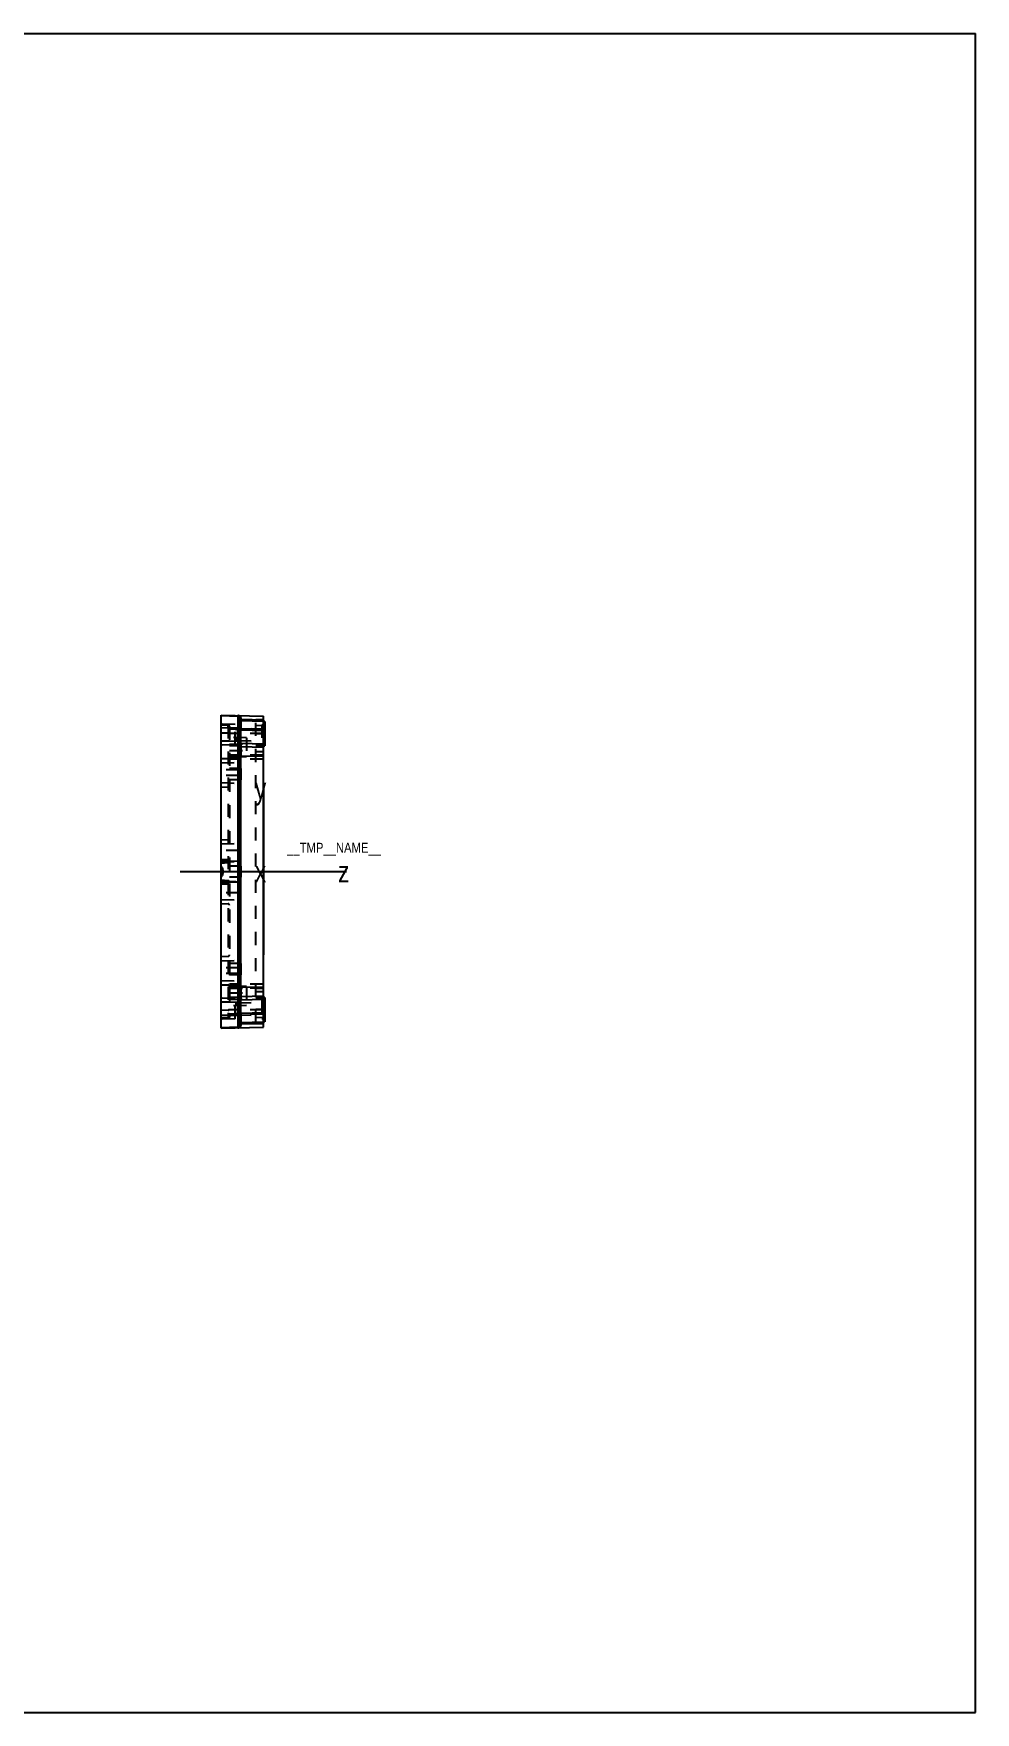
# Model space of a CAD drawing. Extents: x 0 to 841, y 0 to 594.
# Drawn here: x 508 to 841, y 0 to 594 of the extents above; entities that cross this region are included whole.
import ezdxf

# ---------------------------------------------------------------- set-up
doc = ezdxf.new("R2010")
doc.units = 0
doc.header["$LTSCALE"] = 46.255
doc.linetypes.add('HIDDEN', pattern=[0.2, 0.1, -0.1])
doc.layers.get('0').update_dxf_attribs({"linetype": 'CONTINUOUS'})
doc.layers.add('DEFAULT_2', color=8, linetype='HIDDEN')
doc.styles.get("Standard").update_dxf_attribs({"font": 'txt', "width": 0.85})
doc.styles.add('TEXTSTYLE_2', font='txt', dxfattribs={"width": 0.8})

msp = doc.modelspace()

# ---------------------------------------------------------------- linework, layer by layer
at = {"color": 7, "linetype": 'CONTINUOUS'}
for p, q in [((0, 594), (841, 594)), ((841, 0), (841, 594)), ((574.11, 242.07), (574.11, 352.86)), ((574.11, 352.86), (589.11, 352.47)), ((574.11, 352.69), (580.12, 352.53)), ((580.12, 352.7), (580.12, 348.34)), ((580.61, 242.73), (580.61, 352.2)), ((581.09, 351.79), (581.09, 351.46)), ((581.09, 351.46), (589.11, 351.25)), ((581.09, 350.97), (589.11, 350.77)), ((589.11, 350.82), (589.11, 352.47)), ((589.11, 242.47), (589.11, 350.77)), ((589.61, 350.64), (589.11, 350.64)), ((589.61, 350.64), (589.61, 342.03)), ((574.11, 348.46), (580.12, 348.34)), ((580.61, 347.48), (581.09, 347.48)), ((581.09, 342.95), (581.09, 347.48)), ((589.11, 347.27), (581.09, 347.48)), ((580.12, 343.51), (574.11, 343.63)), ((580.12, 343.51), (580.12, 251.42)), ((580.12, 343.51), (580.61, 343.51)), ((581.09, 342.95), (580.61, 342.95)), ((581.09, 342.95), (589.11, 342.74)), ((589.11, 341.44), (581.09, 341.65)), ((589.11, 342.03), (589.61, 342.03)), ((580.61, 338.38), (581.09, 338.38)), ((581.09, 256.55), (581.09, 338.38)), ((589.11, 338.17), (581.09, 338.38)), ((589.11, 326.9), (589.11, 268.03)), ((618.54, 297.47), (559.67, 297.47)), ((581.09, 256.55), (580.61, 256.55)), ((581.09, 256.55), (589.11, 256.76)), ((574.11, 251.3), (580.12, 251.42)), ((580.61, 251.42), (580.12, 251.42)), ((580.61, 251.98), (581.09, 251.98)), ((581.09, 253.28), (589.11, 253.49)), ((589.11, 252.19), (581.09, 251.98)), ((581.09, 247.45), (581.09, 251.98)), ((589.61, 252.9), (589.11, 252.9)), ((589.61, 252.9), (589.61, 244.29)), ((580.12, 246.59), (574.11, 246.47)), ((580.12, 246.59), (580.12, 242.23)), ((581.09, 247.45), (580.61, 247.45)), ((581.09, 247.45), (589.11, 247.66)), ((589.11, 244.17), (581.09, 243.96)), ((589.11, 243.68), (581.09, 243.47)), ((589.61, 244.29), (589.11, 244.29)), ((574.11, 242.07), (589.11, 242.47)), ((580.12, 242.4), (574.11, 242.24)), ((581.09, 243.47), (581.09, 243.14)), ((0, 0), (841, 0))]:
    msp.add_line(p, q, dxfattribs=at)
for centre, radius, start, end in [((580.11, 352.2), 0.5, 0, 88.5), ((581.11, 351.47), 0.5, 180, 268.5), ((580.15, 351.72), 0.967, 43.13371, 46.63711), ((838.12, 341.24), 257.03, 179.61907, 179.91026), ((1986.06, 342.32), 1404.97, 180.02752, 180.16072), ((2193.65, 252.27), 1612.56, 179.84786, 179.96391), ((805.67, 253.55), 224.58, 180.0687, 180.40197), ((581.11, 243.46), 0.5, 91.5, 180), ((580.11, 242.73), 0.5, 271.5, 360), ((580.13, 243.23), 0.988, 310.3046, 313.36041)]:
    msp.add_arc(centre, radius, start, end, dxfattribs=at)
for points, knots in [([(580.12, 352.7), (580.24, 352.7), (580.5, 352.65), (580.72, 352.51), (580.81, 352.42)], [0, 0, 0, 0, 0.49379, 1, 1, 1, 1]), ([(580.12, 352.53), (580.22, 352.53), (580.42, 352.46), (580.55, 352.29), (580.58, 352.2)], [0, 0, 0, 0, 0.504699, 1, 1, 1, 1]), ([(580.64, 352.05), (580.63, 352.07), (580.61, 352.11), (580.61, 352.16), (580.61, 352.2)], [0, 0, 0, 0, 0.263579, 1, 1, 1, 1]), ([(581.09, 351.79), (581, 351.79), (580.81, 351.84), (580.68, 351.97), (580.64, 352.05)], [0, 0, 0, 0, 0.510259, 1, 1, 1, 1]), ([(581.09, 351.46), (581.06, 351.46), (580.94, 351.47), (580.82, 351.52), (580.75, 351.57)], [0, 0, 0, 0, 0.261185, 1, 1, 1, 1]), ([(580.85, 352.38), (580.9, 352.33), (580.96, 352.25), (581, 352.16), (581.01, 352.13)], [0, 0, 0, 0, 0.742777, 1, 1, 1, 1]), ([(581.01, 352.13), (581.02, 352.11), (581.07, 352), (581.09, 351.88), (581.09, 351.79)], [0, 0, 0, 0, 0.237748, 1, 1, 1, 1]), ([(581.09, 351.46), (581.09, 351.39), (581.09, 351.29), (581.09, 351.17), (581.09, 351.1), (581.09, 351.05), (581.09, 351.01), (581.09, 350.99), (581.09, 350.97), (581.09, 350.97)], [0, 0, 0, 0, 0.426631, 0.598935, 0.741673, 0.853876, 0.934661, 0.983463, 1, 1, 1, 1]), ([(581.09, 350.97), (581.09, 350.97), (581.09, 350.97), (581.09, 350.96), (581.09, 350.93), (581.09, 350.89), (581.09, 350.81), (581.09, 350.7), (581.09, 350.55), (581.09, 350.38), (581.09, 350.17), (581.09, 349.85), (581.09, 349.4), (581.09, 348.8), (581.09, 348.15), (581.09, 347.7), (581.09, 347.48)], [0, 0, 0, 0, 0.001225, 0.004857, 0.010882, 0.019277, 0.043086, 0.076098, 0.118072, 0.168536, 0.226964, 0.292827, 0.444393, 0.617243, 0.804853, 1, 1, 1, 1]), ([(580.61, 347.86), (580.61, 347.98), (580.5, 348.23), (580.24, 348.34), (580.12, 348.34)], [0, 0, 0, 0, 0.493952, 1, 1, 1, 1]), ([(580.12, 343.51), (580.12, 344.53), (580.12, 346.13), (580.12, 347.74), (580.12, 348.34)], [0, 0, 0, 0, 0.630236, 1, 1, 1, 1]), ([(581.09, 341.65), (581.03, 341.65), (580.91, 341.66), (580.75, 341.73), (580.63, 341.84), (580.61, 341.93), (580.61, 341.97)], [0, 0, 0, 0, 0.285204, 0.566708, 0.806809, 1, 1, 1, 1]), ([(580.12, 246.59), (580.12, 247.19), (580.12, 248.8), (580.12, 250.4), (580.12, 251.42)], [0, 0, 0, 0, 0.369764, 1, 1, 1, 1]), ([(581.09, 253.28), (581.03, 253.28), (580.91, 253.27), (580.75, 253.2), (580.63, 253.09), (580.61, 253), (580.61, 252.96)], [0, 0, 0, 0, 0.285203, 0.566707, 0.806809, 1, 1, 1, 1]), ([(580.12, 246.59), (580.24, 246.59), (580.5, 246.7), (580.61, 246.95), (580.61, 247.07)], [0, 0, 0, 0, 0.506048, 1, 1, 1, 1]), ([(581.09, 247.45), (581.09, 247.23), (581.09, 246.78), (581.09, 246.13), (581.09, 245.53), (581.09, 245.08), (581.09, 244.76), (581.09, 244.55), (581.09, 244.38), (581.09, 244.23), (581.09, 244.12), (581.09, 244.04), (581.09, 244), (581.09, 243.97), (581.09, 243.96), (581.09, 243.96), (581.09, 243.96)], [0, 0, 0, 0, 0.195147, 0.382757, 0.555607, 0.707173, 0.773036, 0.831464, 0.881928, 0.923902, 0.956914, 0.980723, 0.989118, 0.995143, 0.998775, 1, 1, 1, 1]), ([(581.09, 243.96), (581.09, 243.96), (581.09, 243.94), (581.09, 243.92), (581.09, 243.88), (581.09, 243.83), (581.09, 243.76), (581.09, 243.64), (581.09, 243.54), (581.09, 243.47)], [0, 0, 0, 0, 0.016537, 0.065339, 0.146124, 0.258327, 0.401065, 0.573369, 1, 1, 1, 1]), ([(580.64, 242.88), (580.63, 242.86), (580.61, 242.82), (580.61, 242.77), (580.61, 242.73)], [0, 0, 0, 0, 0.263579, 1, 1, 1, 1]), ([(581.09, 243.14), (581, 243.14), (580.81, 243.09), (580.68, 242.96), (580.64, 242.88)], [0, 0, 0, 0, 0.510259, 1, 1, 1, 1]), ([(581.09, 243.47), (581.06, 243.47), (580.94, 243.46), (580.82, 243.41), (580.75, 243.36)], [0, 0, 0, 0, 0.261185, 1, 1, 1, 1]), ([(581.01, 242.8), (581, 242.77), (580.95, 242.66), (580.87, 242.57), (580.81, 242.51)], [0, 0, 0, 0, 0.258425, 1, 1, 1, 1]), ([(581.09, 243.14), (581.09, 243.11), (581.08, 242.99), (581.05, 242.87), (581.01, 242.8)], [0, 0, 0, 0, 0.264817, 1, 1, 1, 1])]:
    msp.add_open_spline(points, degree=3, knots=knots, dxfattribs=at)
for points in [[(580.58, 352.2), (580.6, 352.15), (580.61, 352.1), (580.61, 352.05)], [(580.64, 351.69), (580.62, 351.74), (580.61, 351.79), (580.61, 351.84)], [(580.75, 351.57), (580.71, 351.6), (580.67, 351.65), (580.64, 351.69)], [(580.47, 242.55), (580.38, 242.46), (580.25, 242.4), (580.12, 242.4)], [(580.5, 242.31), (580.38, 242.26), (580.25, 242.23), (580.12, 242.23)], [(580.61, 242.88), (580.61, 242.76), (580.55, 242.64), (580.47, 242.55)], [(580.77, 242.47), (580.69, 242.41), (580.6, 242.35), (580.5, 242.31)], [(580.64, 243.24), (580.62, 243.19), (580.61, 243.14), (580.61, 243.09)], [(580.75, 243.36), (580.71, 243.33), (580.67, 243.28), (580.64, 243.24)]]:
    msp.add_open_spline(points, degree=3, dxfattribs=at)
at = {"layer": 'DEFAULT_2', "color": 8, "linetype": 'HIDDEN'}
for p, q in [((580.12, 352.7), (580.12, 352.53)), ((589.11, 351.27), (586.41, 351.17)), ((586.41, 243.76), (586.41, 351.17)), ((589.11, 350.82), (589.11, 350.77)), ((579.11, 349.56), (574.11, 349.69)), ((574.11, 349.38), (576.62, 349.29)), ((576.62, 349.26), (574.11, 349.35)), ((576.62, 348.3), (574.11, 348.38)), ((576.62, 346.46), (574.11, 346.53)), ((576.62, 349.26), (576.62, 245.67)), ((577.11, 348.3), (576.62, 348.3)), ((577.11, 348.79), (577.11, 246.14)), ((589.11, 347.97), (577.11, 347.86)), ((589.11, 346.38), (577.11, 346.39)), ((583.11, 344.84), (577.11, 344.95)), ((579.11, 342.37), (579.11, 349.56)), ((580.11, 347.72), (579.11, 347.72)), ((580.11, 348.06), (588.61, 348.29)), ((580.11, 348.06), (580.11, 343.87)), ((583.11, 344.84), (583.11, 338.09)), ((589.11, 349.07), (586.41, 349.16)), ((589.11, 346.32), (586.41, 346.31)), ((589.11, 346.19), (586.41, 346.2)), ((588.61, 349.44), (588.61, 342.49)), ((588.61, 349.44), (589.61, 349.44)), ((589.61, 348.49), (589.11, 348.49)), ((589.61, 347.61), (589.11, 347.61)), ((577.11, 343.63), (574.11, 343.63)), ((579.11, 342.37), (574.11, 342.24)), ((577.11, 342.57), (583.11, 342.67)), ((581.11, 341.96), (577.11, 341.96)), ((577.11, 340.37), (583.11, 340.26)), ((589.11, 338.75), (577.11, 338.64)), ((589.11, 338.74), (577.11, 338.63)), ((580.11, 344.22), (579.11, 344.22)), ((580.11, 343.87), (588.61, 343.64)), ((581.11, 341.96), (581.11, 337.97)), ((586.41, 341.96), (589.11, 342.05)), ((589.11, 342.04), (586.41, 341.94)), ((589.11, 339.85), (586.41, 339.94)), ((586.41, 339.93), (589.11, 339.84)), ((588.61, 342.49), (589.11, 342.49)), ((589.61, 342.9), (589.11, 342.9)), ((574.11, 337.47), (576.62, 337.53)), ((574.11, 335.97), (580.61, 336.14)), ((580.61, 333.47), (574.11, 333.47)), ((583.11, 338.09), (577.11, 337.98)), ((581.11, 337.97), (577.11, 337.97)), ((589.11, 337.25), (577.11, 337.25)), ((581.11, 333.96), (577.11, 333.96)), ((581.11, 333.96), (581.11, 329.97)), ((580.61, 331.47), (574.11, 331.47)), ((574.11, 328.97), (580.61, 328.79)), ((574.11, 327.47), (576.62, 327.4)), ((581.11, 329.97), (577.11, 329.97)), ((574.11, 308.77), (576.62, 308.83)), ((574.11, 307.27), (580.61, 307.44)), ((580.61, 304.97), (574.11, 304.97)), ((574.11, 301.78), (576.62, 301.81)), ((577.11, 301.08), (574.11, 301.04)), ((574.11, 300.48), (576.65, 300.69)), ((577.11, 301.18), (576.62, 301.18)), ((580.61, 301.13), (577.11, 301.08)), ((581.11, 299.46), (577.11, 299.46)), ((581.11, 299.46), (581.11, 295.47)), ((576.65, 294.24), (574.11, 294.45)), ((574.11, 293.89), (577.11, 293.85)), ((574.11, 293.15), (576.62, 293.12)), ((577.11, 293.75), (576.62, 293.75)), ((581.11, 295.47), (577.11, 295.47)), ((577.11, 293.85), (580.61, 293.8)), ((580.61, 289.97), (574.11, 289.97)), ((574.11, 287.67), (580.61, 287.49)), ((574.11, 286.17), (576.62, 286.1)), ((574.11, 267.47), (576.62, 267.53)), ((574.11, 265.97), (580.61, 266.14)), ((580.61, 263.47), (574.11, 263.47)), ((580.61, 261.47), (574.11, 261.47)), ((581.11, 264.96), (577.11, 264.96)), ((581.11, 264.96), (581.11, 260.97)), ((574.11, 258.97), (580.61, 258.79)), ((574.11, 257.47), (576.62, 257.4)), ((581.11, 260.97), (577.11, 260.97)), ((589.11, 257.68), (577.11, 257.68)), ((581.11, 256.96), (577.11, 256.96)), ((583.11, 256.84), (577.11, 256.95)), ((589.11, 256.19), (577.11, 256.3)), ((577.11, 256.28), (589.11, 256.18)), ((581.11, 256.96), (581.11, 252.97)), ((583.11, 256.84), (583.11, 250.09)), ((579.11, 252.56), (574.11, 252.69)), ((577.11, 251.3), (574.11, 251.3)), ((577.11, 254.57), (583.11, 254.67)), ((581.11, 252.97), (577.11, 252.97)), ((577.11, 252.37), (583.11, 252.26)), ((583.11, 250.09), (577.11, 249.98)), ((579.11, 245.37), (579.11, 252.56)), ((580.11, 250.72), (579.11, 250.72)), ((580.11, 251.06), (588.61, 251.29)), ((580.11, 251.06), (580.11, 246.87)), ((586.41, 255), (589.11, 255.09)), ((589.11, 255.08), (586.41, 254.98)), ((589.11, 252.89), (586.41, 252.98)), ((586.41, 252.97), (589.11, 252.88)), ((588.61, 252.44), (589.11, 252.44)), ((588.61, 252.44), (588.61, 245.49)), ((589.61, 252.03), (589.11, 252.03)), ((576.62, 248.47), (574.11, 248.4)), ((576.62, 246.63), (574.11, 246.55)), ((576.62, 245.67), (574.11, 245.58)), ((576.62, 245.64), (574.11, 245.55)), ((579.11, 245.37), (574.11, 245.24)), ((577.11, 246.63), (576.62, 246.63)), ((589.11, 248.55), (577.11, 248.54)), ((589.11, 246.97), (577.11, 247.07)), ((580.11, 247.22), (579.11, 247.22)), ((580.11, 246.87), (588.61, 246.64)), ((589.11, 248.74), (586.41, 248.73)), ((589.11, 248.61), (586.41, 248.62)), ((589.11, 245.87), (586.41, 245.77)), ((589.11, 243.67), (586.41, 243.76)), ((588.61, 245.49), (589.61, 245.49)), ((589.61, 247.32), (589.11, 247.32)), ((589.61, 246.44), (589.11, 246.44)), ((580.12, 242.4), (580.12, 242.23))]:
    msp.add_line(p, q, dxfattribs=at)
for points in [[(577.11, 348.79), (577.08, 348.96), (577, 349.11), (576.88, 349.21), (576.75, 349.27), (576.62, 349.29)], [(577.11, 348.79), (577.07, 348.99), (576.97, 349.14), (576.83, 349.24), (576.67, 349.29), (576.62, 349.29)], [(576.62, 245.64), (576.75, 245.66), (576.88, 245.72), (577, 245.82), (577.08, 245.97), (577.11, 246.14)], [(576.62, 245.64), (576.67, 245.64), (576.83, 245.69), (576.97, 245.79), (577.07, 245.94), (577.11, 246.14)]]:
    msp.add_lwpolyline(points, dxfattribs=at)
for centre, radius, start, end in [((576.61, 348.75), 0.516, 67.47089, 88.55741), ((805.67, 341.38), 224.58, 179.59803, 179.9313), ((2193.65, 342.66), 1612.56, 180.03609, 180.15214), ((576.61, 338.03), 0.5, 271.5, 360), ((576.61, 326.9), 0.5, 0, 88.5), ((576.61, 309.33), 0.5, 271.5, 360), ((619.32, -230.32), 533.21, 94.5935, 94.86447), ((621.16, -291.29), 593.85, 94.30095, 94.54414), ((572.01, 297.47), 2.9, 316.39718, 43.60282), ((576.61, 301.18), 0.5, 274.58033, 0.01706), ((621.16, 886.22), 593.85, 265.45586, 265.69905), ((619.32, 825.25), 533.21, 265.13553, 265.4065), ((576.61, 293.75), 0.5, 359.98294, 85.41967), ((576.61, 285.6), 0.5, 0, 88.5), ((576.61, 268.03), 0.5, 271.5, 360), ((576.61, 256.9), 0.5, 0, 88.5), ((1986.06, 252.61), 1404.97, 179.83928, 179.97248), ((838.12, 253.69), 257.03, 180.08974, 180.38093)]:
    msp.add_arc(centre, radius, start, end, dxfattribs=at)
for points, knots in [([(580.81, 352.42), (580.79, 352.44), (580.6, 352.6), (580.34, 352.69), (580.12, 352.7)], [0, 0, 0, 0, 0.09726, 1, 1, 1, 1]), ([(580.58, 352.2), (580.56, 352.27), (580.45, 352.45), (580.24, 352.53), (580.12, 352.53)], [0, 0, 0, 0, 0.366075, 1, 1, 1, 1]), ([(581.09, 351.79), (580.97, 351.79), (580.78, 351.86), (580.63, 352.04), (580.61, 352.15), (580.61, 352.2)], [0, 0, 0, 0, 0.52776, 0.779461, 1, 1, 1, 1]), ([(576.62, 349.26), (576.62, 349.27), (576.62, 349.28), (576.62, 349.29), (576.62, 349.29)], [0, 0, 0, 0, 0.746218, 1, 1, 1, 1]), ([(576.62, 348.3), (576.62, 348.42), (576.62, 348.61), (576.63, 348.84), (576.63, 348.99), (576.63, 349.12), (576.63, 349.2), (576.63, 349.25), (576.63, 349.27), (576.62, 349.28), (576.62, 349.29), (576.62, 349.29)], [0, 0, 0, 0, 0.382619, 0.555373, 0.706884, 0.831242, 0.923581, 0.956716, 0.980644, 0.995056, 1, 1, 1, 1]), ([(577.11, 348.78), (577.11, 348.9), (577, 349.16), (576.74, 349.26), (576.62, 349.26)], [0, 0, 0, 0, 0.493952, 1, 1, 1, 1]), ([(577.11, 345.98), (577.11, 346.1), (577, 346.36), (576.74, 346.46), (576.62, 346.46)], [0, 0, 0, 0, 0.493952, 1, 1, 1, 1]), ([(581.09, 341.65), (581.03, 341.65), (580.91, 341.66), (580.75, 341.73), (580.63, 341.84), (580.61, 341.93), (580.61, 341.97)], [0, 0, 0, 0, 0.285203, 0.566707, 0.806809, 1, 1, 1, 1]), ([(574.11, 301.78), (574.32, 301.78), (574.84, 301.8), (575.68, 301.79), (576.3, 301.81), (576.62, 301.81)], [0, 0, 0, 0, 0.250006, 0.625001, 1, 1, 1, 1]), ([(577.11, 302.03), (577.11, 301.96), (576.98, 301.87), (576.81, 301.82), (576.68, 301.81), (576.62, 301.81)], [0, 0, 0, 0, 0.356737, 0.651753, 1, 1, 1, 1]), ([(576.62, 301.18), (576.62, 301.12), (576.63, 301.03), (576.64, 300.91), (576.64, 300.84), (576.65, 300.78), (576.65, 300.73), (576.65, 300.71), (576.65, 300.69), (576.65, 300.69)], [0, 0, 0, 0, 0.382365, 0.555056, 0.706279, 0.830485, 0.923034, 0.980034, 1, 1, 1, 1]), ([(576.62, 300.89), (576.68, 300.89), (576.8, 300.91), (576.96, 300.97), (577.07, 301.06), (577.11, 301.15), (577.11, 301.18)], [0, 0, 0, 0, 0.30593, 0.581873, 0.810764, 1, 1, 1, 1]), ([(576.62, 300.89), (576.62, 300.86), (576.63, 300.81), (576.63, 300.74), (576.64, 300.71), (576.64, 300.69), (576.65, 300.69)], [0, 0, 0, 0, 0.417315, 0.734571, 0.931801, 1, 1, 1, 1]), ([(576.65, 300.69), (576.64, 300.69), (576.64, 300.71), (576.63, 300.74), (576.63, 300.81), (576.62, 300.86), (576.62, 300.89)], [0, 0, 0, 0, 0.068261, 0.265521, 0.583386, 1, 1, 1, 1]), ([(574.11, 293.15), (574.32, 293.15), (574.84, 293.13), (575.68, 293.14), (576.3, 293.12), (576.62, 293.12)], [0, 0, 0, 0, 0.250006, 0.625001, 1, 1, 1, 1]), ([(576.62, 293.75), (576.62, 293.81), (576.63, 293.9), (576.64, 294.02), (576.64, 294.09), (576.65, 294.15), (576.65, 294.2), (576.65, 294.22), (576.65, 294.24), (576.65, 294.24)], [0, 0, 0, 0, 0.382365, 0.555056, 0.706279, 0.830485, 0.923034, 0.980034, 1, 1, 1, 1]), ([(576.62, 294.04), (576.62, 294.07), (576.63, 294.12), (576.63, 294.19), (576.64, 294.22), (576.64, 294.24), (576.65, 294.24)], [0, 0, 0, 0, 0.417668, 0.734206, 0.93146, 1, 1, 1, 1]), ([(577.11, 293.75), (577.11, 293.78), (577.07, 293.87), (576.96, 293.96), (576.8, 294.02), (576.68, 294.04), (576.62, 294.04)], [0, 0, 0, 0, 0.189236, 0.418127, 0.69407, 1, 1, 1, 1]), ([(577.11, 292.9), (577.11, 292.97), (576.98, 293.06), (576.81, 293.11), (576.68, 293.12), (576.62, 293.12)], [0, 0, 0, 0, 0.356762, 0.651709, 1, 1, 1, 1]), ([(581.09, 253.28), (581.03, 253.28), (580.91, 253.27), (580.75, 253.2), (580.63, 253.09), (580.61, 253), (580.61, 252.96)], [0, 0, 0, 0, 0.285204, 0.566708, 0.806809, 1, 1, 1, 1]), ([(576.62, 248.47), (576.74, 248.47), (577, 248.57), (577.11, 248.83), (577.11, 248.95)], [0, 0, 0, 0, 0.506048, 1, 1, 1, 1]), ([(576.62, 246.63), (576.62, 246.51), (576.62, 246.32), (576.63, 246.09), (576.63, 245.94), (576.63, 245.81), (576.63, 245.73), (576.63, 245.68), (576.63, 245.66), (576.62, 245.65), (576.62, 245.64), (576.62, 245.64)], [0, 0, 0, 0, 0.382619, 0.555373, 0.706884, 0.831242, 0.923581, 0.956716, 0.980644, 0.995056, 1, 1, 1, 1]), ([(577.11, 246.15), (577.11, 246.03), (577, 245.77), (576.74, 245.67), (576.62, 245.67)], [0, 0, 0, 0, 0.493952, 1, 1, 1, 1]), ([(576.62, 245.64), (576.62, 245.64), (576.62, 245.65), (576.62, 245.66), (576.62, 245.67)], [0, 0, 0, 0, 0.253782, 1, 1, 1, 1]), ([(580.12, 242.23), (580.34, 242.24), (580.7, 242.36), (581.02, 242.74), (581.08, 243), (581.09, 243.14)], [0, 0, 0, 0, 0.465378, 0.71762, 1, 1, 1, 1]), ([(580.12, 242.4), (580.24, 242.4), (580.38, 242.46), (580.47, 242.55), (580.47, 242.55)], [0, 0, 0, 0, 0.980954, 1, 1, 1, 1]), ([(581.09, 243.47), (580.97, 243.47), (580.79, 243.41), (580.63, 243.24), (580.61, 243.14), (580.61, 243.09)], [0, 0, 0, 0, 0.541175, 0.780465, 1, 1, 1, 1]), ([(581.09, 243.14), (580.97, 243.14), (580.78, 243.07), (580.66, 242.93), (580.64, 242.88), (580.64, 242.88)], [0, 0, 0, 0, 0.673301, 0.994412, 1, 1, 1, 1])]:
    msp.add_open_spline(points, degree=3, knots=knots, dxfattribs=at)
for points in [[(581.09, 351.46), (580.97, 351.46), (580.85, 351.5), (580.75, 351.57)], [(574.11, 301.04), (576.27, 301.07), (578.44, 301.1), (580.61, 301.13)], [(580.61, 293.8), (578.44, 293.83), (576.27, 293.86), (574.11, 293.89)]]:
    msp.add_open_spline(points, degree=3, dxfattribs=at)

# ---------------------------------------------------------------- texts
at = {"color": 9, "linetype": 'CONTINUOUS', "char_height": 7.6, "width": 6.0822, "attachment_point": 1, "style": 'TEXTSTYLE_2'}
for s, insert in [('y', (586.06, 330.7)), ('x', (586.06, 301.27)), ('z', (615.5, 301.27))]:
    msp.add_mtext(s, dxfattribs=dict(at, insert=insert))
at = {"color": 7, "linetype": 'CONTINUOUS', "insert": (597.52, 307.69), "char_height": 3.5, "width": 38.675, "attachment_point": 1}
msp.add_mtext('__TMP__NAME__', dxfattribs=at)

doc.saveas('drawing.dxf')
